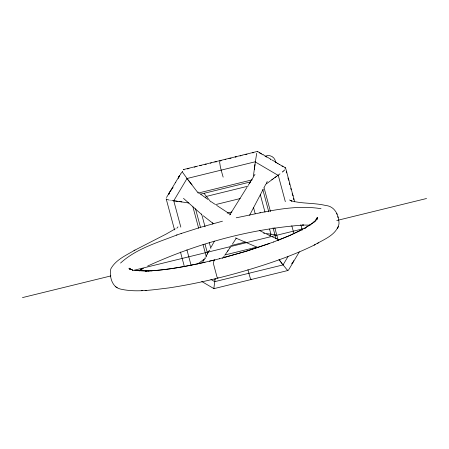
<?xml version="1.0" encoding="UTF-8"?>
<svg xmlns="http://www.w3.org/2000/svg" width="449" height="449" viewBox="0 0 449 449"><rect width="100%" height="100%" fill="white"/><g stroke="black" fill="none" stroke-linecap="round" stroke-linejoin="round"><path stroke-width="0.67" d="M213.892 288.393L213.909 288.073M257.535 151.667L257.518 151.93M317.196 217.714L317.179 218.641L317.331 217.428L316.567 219.46L317.494 217.546L315.237 220.846L315.978 220.133L314.008 222.036L314.738 221.335L311.421 223.967L304.652 228.21M210.39 163.245L211.698 162.639M198.048 192.812L198.026 191.97M266.611 157.099L264.601 155.623M213.937 287.747L215.043 279.317M254.33 169.492L254.987 164.446M214.959 279.935L215.144 278.588M253.191 177.557L255.358 161.747L187.025 178.5L173.752 200.77L180.829 227.132M255.329 161.977L256.699 153.328M203.852 260.28L204.149 259.196M210.912 279.43L214.717 281.663L214.83 281.136M134.958 250.071C126.332 255.29 115.741 259.64 110.78 268.962C109.253 276.421 111.913 287.102 120.371 289.049C136.199 292.697 152.649 289.807 168.532 287.961C194.95 284.021 220.998 277.83 246.624 270.354C269.636 263.462 292.529 255.762 314.126 245.137C323.128 239.704 336.329 235.338 339.001 223.928C339.135 215.638 335.016 206.22 325.738 205.502C314.356 202.712 302.351 203.891 291.047 200.782L291.878 201.085L290.346 200.394M249.633 183.411L250.11 182.098M176.822 228.266L177.972 226.874M293.584 260.644L293.393 261.054M251.367 279.115L251.288 279.272A25.789 3.222 76.2 0 1 251.12 279.497L250.604 279.076L249.717 276.315A24.813 3.098 76.2 0 1 249.257 274.642L247.927 269.681M337.547 228.418L337.974 227.531M338.114 227.228L338.546 226.33M282.988 166.725L279.918 164.643A5.59 0.584 30.6 0 1 279.575 164.435M263.305 189.068L249.565 215.301M264.315 187.115L265.308 185.196M266.285 183.31L267.234 181.48M218.079 277.701L217.67 278.156L217.277 277.735A2.879 0.359 76.2 0 1 217.086 277.28L213.651 264.489A2.879 0.359 76.2 0 1 213.544 263.827L213.584 261.907L214.398 260.027L219.645 258.691M169.357 192.89L168.897 194.496M179.05 176.603L178.5 178.528M211.069 247.219L214.47 241.107M208.431 251.962L205.973 256.334M203.739 260.229L202.387 262.525M288.488 270.118L299.315 251.895M179.791 175.262L166.506 197.493M205.502 197.633L206.214 196.438L247.994 186.189M269.916 236.241L270.988 234.445L269.535 229.035M288.028 256.553L283.05 264.904L214.717 281.663M253.921 176.059L254.981 174.296M229.731 214.942L246.944 187.351M252.815 177.871L248.162 185.403M180.857 173.578L182.502 171.529M171.232 189.719L173.118 187.553M236.331 238.166L232.442 244.088M270.472 159.648L271.084 159.378L266.128 156.471M225.465 254.325L228.047 250.581M229.871 247.904L230.242 247.36L227.66 251.148M224.382 255.879L222.609 258.411M284.75 169.868L284.374 170.311A3.177 0.348 -37.5 0 1 283.751 170.906M175.486 182.822L175.795 182.58M259.185 152.761L261.503 153.799M120.545 263.063C136.232 248.662 157.571 242.572 177.001 234.939M283.723 170.929L282.752 171.737M207.393 252.248L209.829 250.177M198.374 263.378L198.082 263.608M282.64 171.827L282.314 172.079M198.071 263.619L197.661 263.939M279.968 173.853L277.729 175.508M276.421 176.468L274.878 177.602M265.286 184.651L278.212 175.155L285.328 201.663M198.054 263.709L205.474 258.248M273.632 178.494L273.239 178.775M272.723 179.145L271.813 179.763M140.155 269.855L141.828 268.766M139.173 270.949L143.467 268.306M175.222 228.867L166.186 234.058L133.998 250.587M304.007 228.648L313.279 222.665L315.855 220.341L315.187 221.048L317.213 217.945L317.252 219.527M302.946 229.175L289.757 235.478L273.564 242M314.126 245.137L315.097 244.638M317.494 243.397L318.504 242.881M147.67 266.044C196.606 243.571 249.79 229.029 303.546 225.022L302.48 225.033L310.225 225.168M301.33 230.062L288.791 235.933L277.684 240.456M275.68 162.42L278.066 163.526M289.712 184.803L289.695 183.271M293.741 199.827L293.831 198.677M286.198 172.859L286.788 172.59L286.26 171.496M273.705 241.972L245.205 251.552L219.292 258.787M277.948 175.25L255.363 161.994M269.602 243.481L247.584 250.834L224.057 257.558M181.104 233.531L200.652 227.284L222.463 221.194M176.491 235.119L181.559 233.368M214.151 162.044L226.268 159.064M228.788 158.452L241.641 155.298M214.061 162.067L211.934 162.589M198.823 165.804L211.081 162.779M228.614 158.503L226.577 158.997M235.31 156.836L235.248 157.425M244.514 154.596L257.473 151.403L260.566 153.21M244.2 154.681L243.829 154.776M205.187 164.227L205.036 164.553M252.978 152.514L252.484 152.924M197.768 166.074L196.926 166.282M225.724 159.187L225.05 159.648M243.459 154.871L242.567 155.09M187.867 168.482L187.48 168.628L187.856 169.048M196.039 166.484L194.434 167.241M240.911 155.461L240.063 156.056M195.22 166.669L183.299 169.593M213.948 288.64L288.129 270.45M197.852 192.615L198.2 193.07L252.338 179.796M200.793 194.114L250.744 181.867M215.464 204.626L240.226 198.553M227.2 213.101L231.88 211.956M230.747 245.631L245.474 242.017M22.45 297.603L110.892 275.916M132.657 270.573L305.455 228.199M336.75 220.526L426.55 198.509M224.803 254.976L257.148 247.045M253.028 152.503L253.646 152.447L253.78 152.885M229.697 158.211L231.072 158.256M199.867 165.524L201.326 165.462M215.054 161.803L216.407 161.853M214.802 260.196L214.521 259.977C193.687 264.977 172.579 269.293 151.173 270.809M187.918 168.47L189.007 168.594M209.374 261.211L214.521 259.977M235.652 156.757L236.37 156.914M205.53 164.143L206.299 164.334M242.415 155.124L242.017 155.214M236.23 217.782C263.945 212.355 292.653 204.143 321.024 208.69M196.623 166.349L196.129 166.461M245.726 154.282L246.972 154.271M205.092 262.205C185.465 266.532 165.591 270.382 145.454 271.084L146.52 271.073L134.61 270.483M220.734 160.416L221.267 160.529M259.864 212.764L260.409 212.658M174.201 200.692L173.752 200.77L188.894 203.004M147.783 270.988L152.25 270.758M141.295 290.632L142.423 290.576M145.167 290.436L146.245 290.38M148.911 270.927L135.452 270.523M291.031 189.708L291.334 189.444M181.834 201.826L181.026 201.758M275.619 234.782L264.944 233.396M180.459 201.702L180.172 201.668M179.836 201.629L179.46 201.579M177.984 201.382L175.744 201.062M175.037 200.961L171.703 200.456M277.6 239.867L278.644 240.024M290.705 188.507L291.3 189.315M170.3 200.232L169.902 200.159M263.602 233.16L264.276 233.278M168.908 199.979L167.079 199.524A3.177 0.651 7.8 0 1 166.484 199.221L166.456 199.204M132.848 270.146L128.936 268.39L129.789 269.282M132.708 270.017L130.002 268.957L130.816 269.512L129.138 268.137L129.879 269.114L129.441 268.339M258.108 247.668L235.433 237.897M277.224 238.975L272.055 236.679M270.264 235.843L266.622 234.086M289.538 199.951L290.509 200.591M287.882 177.989L288.83 180.049M264.764 233.166L259.601 230.545M292.125 193.811L293.04 195.719M282.051 165.816L285.536 167.859M276.533 162.577L271.819 159.855M201.724 281.472L213.926 288.634M187.323 178.68L187.025 178.5L197.414 192.043M216.654 205.378L230.73 214.616M214.83 204.172L211.226 201.753M115.225 286.468L116.05 287.029M116.37 287.242L117.189 287.792M207.719 199.339L199.569 193.407M213.438 223.72L203.189 215.739M201.433 214.313L183.467 198.357M287.208 269.989L282.443 264.119M191.998 184.78L188.176 179.998M210.738 201.865L204.065 193.39M279.166 259.836L283.05 264.904L282.864 264.455M281.905 263.406L279.053 259.612M187.514 179.134L182.996 172.882A3.177 0.572 53.7 0 1 182.648 172.102L182.535 171.681M223.159 177.114L222.541 175.082A24.038 3.003 76.2 0 1 222.16 173.707L220.829 168.745A24.813 3.098 76.2 0 1 220.386 167.034L219.634 162.218A25.789 3.222 76.2 0 1 219.729 161.808L220.156 160.731A28.803 3.598 76.2 0 1 220.24 160.613L220.319 160.534A11.298 1.409 76.2 0 1 220.414 160.489L220.515 160.865M300.813 224.786L301.189 226.083M337.71 216.609L338.03 217.625M336.699 213.32L337.019 214.33M293.691 198.149L293.158 196.168M289.599 182.917L288.971 180.565M301.902 228.743L301.273 226.397M289.627 183.007L293.085 195.899M293.753 198.385L294.667 201.831M301.93 228.833L302.222 230.073M285.575 167.926L288.915 180.358M291.799 225.768L293.899 233.598M263.933 187.267L270.461 211.574M274.81 227.783L278.077 239.94M262.811 189.573L268.783 211.827M273.065 227.783L276.028 238.823M260.28 194.546L264.994 212.13M253.539 207.59L255.167 213.668M212.293 222.743L212.658 224.09M201.607 213.982L205.053 226.829M209.228 242.381L210.862 248.471M195.506 208.723L200.456 227.172M205.03 244.211L207.679 254.067M192.907 206.843L198.649 228.227M203.032 244.548L206.355 256.929M186.913 249.801L191.162 265.617M166.169 198.8L174.538 229.899M180.47 252.035L184.416 266.757M265.09 156.297A7.15 6.988 21.8 0 1 275.563 162.28M204.94 257.911A4.226 4.221 -69.4 0 1 205.333 257.586M178.646 177.08A5.511 0.601 -57.4 0 1 179.617 175.363M180.195 174.925A5.68 0.37 -58.4 0 1 180.885 173.802M168.914 193.407A5.416 0.668 -56.9 0 1 169.767 191.841M170.087 191.588A5.59 0.398 -58.3 0 1 170.283 191.252M170.575 191.033A5.382 0.342 -58.4 0 1 171.254 189.927M264.231 155.27A5.511 0.354 30.1 0 1 263.12 154.636M263.019 154.894A5.68 0.629 30.6 0 1 261.06 153.687M279.564 164.587A5.382 0.601 30.6 0 1 277.678 163.425M293.231 261.666A5.511 0.971 -60.9 0 1 292.226 263.428M292.153 263.03A5.68 0.735 -60.8 0 1 291.71 263.759M183.708 169.666A3.177 0.572 53.7 0 1 184.101 169.941M284.913 168.027A3.177 0.348 -37.5 0 1 285.21 167.887M287.719 270.371A3.177 0.572 53.7 0 1 287.309 270.085M220.044 160.512A3.126 0.438 76.7 0 0 219.993 160.501"/></g></svg>
